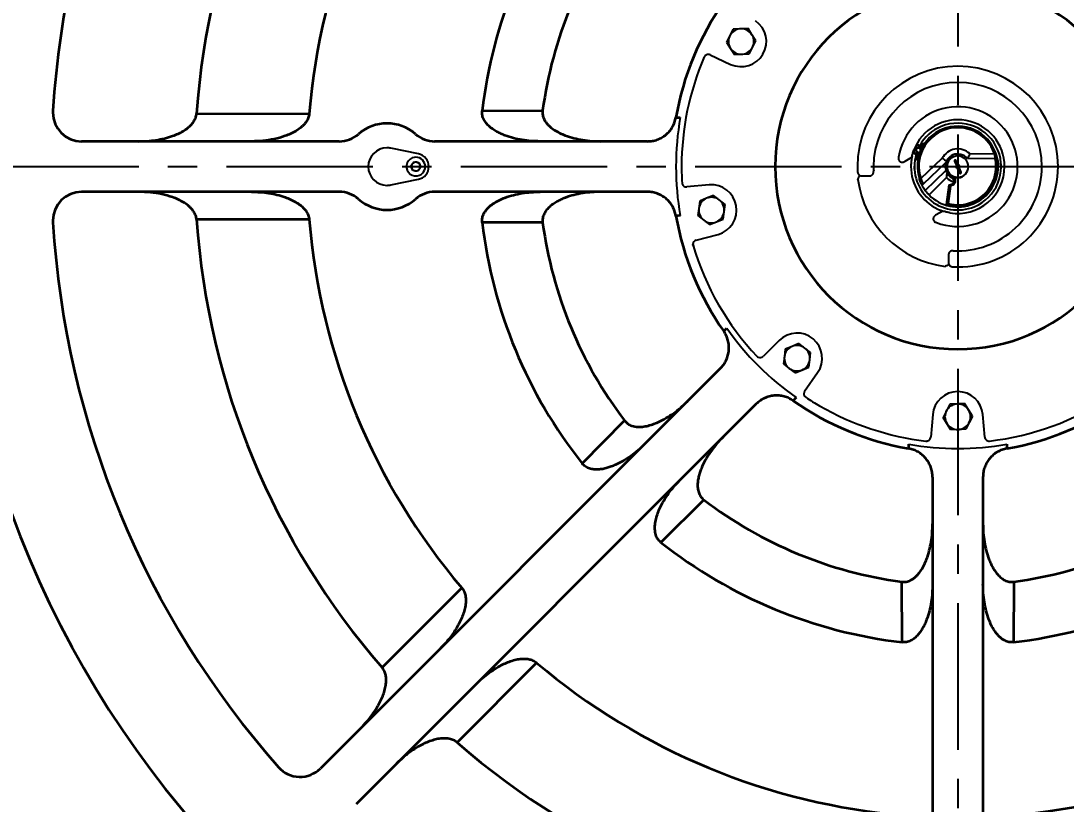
# Model space of a CAD drawing. Header units: millimetres. Extents: x -13 to 15102, y -1400 to 6249.
# Drawn here: x 987 to 1712, y 2085 to 2628 of the extents above; entities that cross this region are included whole.
import ezdxf

# ---------------------------------------------------------------- set-up
doc = ezdxf.new("R2010")
doc.units = ezdxf.units.MM
doc.header["$LTSCALE"] = 2
doc.linetypes.add('CENTER', pattern=[10.16, 6.35, -1.27, 1.27, -1.27])
doc.linetypes.add('CENTER8', pattern=[6.35, 3.96875, -0.79375, 0.79375, -0.79375])
doc.layers.add('1轮廓实线层', color=7, linetype='Continuous')
doc.layers.add('3中心线层', color=1, linetype='CENTER8')
doc.styles.get("Standard").update_dxf_attribs({"font": 'isocp.shx', "height": 34, "bigfont": 'whgtxt.shx'})
doc.dimstyles.new('ISO-25', dxfattribs={"dimtxt": 34, "dimasz": 35, "dimexe": 10, "dimexo": 10, "dimgap": 10, "dimtad": 1, "dimdec": 4, "dimtxsty": 'Standard', "dimcen": 2.5, "dimclrd": 3, "dimclre": 3, "dimclrt": 2, "dimadec": 1, "dimazin": 2, "dimtfac": 1, "dimtdec": 4, "dimtmove": 0, "dimatfit": 3, "dimfxl": 1, "dimarcsym": 0})

# ---------------------------------------------------------------- blocks, each defined once
blk = doc.blocks.new('*D4358')
at = {"color": 3, "lineweight": -2}
for p, q in [((712.94, 2276.3), (712.94, 1325.32)), ((2560.67, 2276.3), (2560.67, 1325.32)), ((747.94, 1335.32), (2525.67, 1335.32))]:
    blk.add_line(p, q, dxfattribs=at)
at = {"color": 3}
for points in [[(747.94, 1341.15), (747.94, 1329.49), (712.94, 1335.32)], [(2525.67, 1329.49), (2525.67, 1341.15), (2560.67, 1335.32)]]:
    blk.add_solid(points, dxfattribs=at)
at = {"layer": 'Defpoints', "color": 0}
for p in [(712.94, 2286.3), (2560.67, 2286.3), (2560.67, 1335.32)]:
    blk.add_point(p, dxfattribs=at)
at = {"color": 2, "insert": (1636.81, 1364.02), "char_height": 34, "attachment_point": 5}
blk.add_mtext('1850(Max)', dxfattribs=at)
blk = doc.blocks.new('*D4360')
at = {"color": 3, "lineweight": -2}
for p, q in [((1607.81, 3351.78), (524.62, 3351.78)), ((534.62, 3316.78), (534.62, 1761.78)), ((976.81, 1726.78), (524.62, 1726.78))]:
    blk.add_line(p, q, dxfattribs=at)
at = {"color": 3}
for points in [[(540.45, 3316.78), (528.79, 3316.78), (534.62, 3351.78)], [(528.79, 1761.78), (540.45, 1761.78), (534.62, 1726.78)]]:
    blk.add_solid(points, dxfattribs=at)
at = {"layer": 'Defpoints', "color": 0}
for p in [(1617.81, 3351.78), (534.62, 1726.78), (986.81, 1726.78)]:
    blk.add_point(p, dxfattribs=at)
at = {"color": 2, "insert": (507.62, 2539.28), "char_height": 34, "attachment_point": 5, "rotation": 90}
blk.add_mtext('1625', dxfattribs=at)

msp = doc.modelspace()

# ---------------------------------------------------------------- linework, layer by layer
at = {"color": 0}
msp.add_line((1633.85748, 2533.92109), (1633.97863, 2533.62785), dxfattribs=at)
at = {"layer": '1轮廓实线层'}
for p, q in [((1481.05997, 2622.16888), (1476.32513, 2613.09334)), ((1486.17351, 2622.38752), (1481.05997, 2622.16888)), ((1491.28706, 2622.60615), (1486.17351, 2622.38752)), ((1494.03317, 2618.28702), (1491.28706, 2622.60615)), ((1496.77929, 2613.96788), (1494.03317, 2618.28702)), ((1476.32513, 2613.09334), (1479.07124, 2608.7742)), ((1494.41185, 2609.43011), (1496.77929, 2613.96788)), ((1464.93221, 2604.34675), (1479.17311, 2597.70611)), ((1479.07124, 2608.7742), (1481.81736, 2604.45506)), ((1481.81736, 2604.45506), (1486.93089, 2604.6737)), ((1486.93089, 2604.6737), (1492.04443, 2604.89234)), ((1492.04443, 2604.89234), (1494.41185, 2609.43011)), ((1262.60763, 2535.59877), (1243.4076, 2539.51796)), ((1610.22949, 2540.92636), (1608.47475, 2541.65505)), ((1610.4249, 2541.28755), (1608.66785, 2542.0172)), ((1611.1647, 2540.53799), (1610.57996, 2539.12991)), ((1611.32137, 2540.91527), (1611.1647, 2540.53799)), ((1612.18599, 2540.11388), (1611.1647, 2540.53799)), ((1611.78786, 2542.03862), (1611.32137, 2540.91527)), ((1612.38436, 2540.47384), (1611.32137, 2540.91527)), ((1613.92948, 2542.92344), (1611.78786, 2542.03862)), ((1600.29641, 2530.55753), (1604.95776, 2533.24876)), ((1607.90947, 2535.23023), (1606.15242, 2535.95988)), ((1608.0274, 2535.6236), (1606.27267, 2536.35229)), ((1608.80594, 2534.85795), (1607.99123, 2532.8961)), ((1607.99123, 2532.8961), (1609.03774, 2530.36313)), ((1608.96261, 2535.23524), (1608.80594, 2534.85795)), ((1609.86893, 2534.41652), (1608.80594, 2534.85795)), ((1609.53685, 2536.61804), (1608.96261, 2535.23524)), ((1609.98391, 2534.81112), (1608.96261, 2535.23524)), ((1611.12581, 2518.44723), (1626.08722, 2532.68986)), ((1637.03814, 2527.92299), (1635.76585, 2531.00245)), ((1662.74123, 2532.23017), (1643.57396, 2532.30108)), ((1645.13187, 2535.75573), (1662.27871, 2535.73735)), ((1257.37356, 2527.23587), (1259.48485, 2529.98222)), ((1258.69631, 2524.03426), (1257.37356, 2527.23587)), ((1262.13037, 2523.579), (1258.69631, 2524.03426)), ((1259.48485, 2529.98222), (1262.91891, 2529.52696)), ((1264.24166, 2526.32535), (1262.13037, 2523.579)), ((1262.91891, 2529.52696), (1264.24166, 2526.32535)), ((1612.93421, 2514.82147), (1628.58449, 2529.71988)), ((1614.2564, 2510.18414), (1628.47015, 2524.18333)), ((1634.56569, 2530.50659), (1635.83798, 2527.42713)), ((1635.83798, 2527.42713), (1635.47661, 2526.95706)), ((1635.47661, 2526.95706), (1635.9893, 2525.71615)), ((1635.83798, 2527.42713), (1636.29492, 2528.02152)), ((1635.9893, 2525.71615), (1636.57708, 2525.63823)), ((1636.29492, 2528.02152), (1637.03814, 2527.92299)), ((1636.57708, 2525.63823), (1637.93575, 2522.34972)), ((1637.3203, 2525.5397), (1636.57708, 2525.63823)), ((1637.62592, 2527.84507), (1637.03814, 2527.92299)), ((1637.77724, 2526.13408), (1637.3203, 2525.5397)), ((1638.13861, 2526.60416), (1637.62592, 2527.84507)), ((1637.77724, 2526.13408), (1638.13861, 2526.60416)), ((1639.13591, 2522.84557), (1637.77724, 2526.13408)), ((1243.4076, 2514.04326), (1262.60763, 2517.96245)), ((1570.28442, 2520.34098), (1575.52105, 2520.34098)), ((1616.85863, 2507.13276), (1629.01178, 2519.10246)), ((1464.4217, 2514.04662), (1448.76838, 2512.67713)), ((1629.01787, 2500.40695), (1630.80399, 2514.19549)), ((1631.69871, 2513.31819), (1630.12094, 2501.1381)), ((1457.82799, 2502.89152), (1457.15535, 2497.8177)), ((1462.55836, 2504.8459), (1457.82799, 2502.89152)), ((1467.28875, 2506.80029), (1462.55836, 2504.8459)), ((1471.34649, 2503.68085), (1467.28875, 2506.80029)), ((1475.40422, 2500.56142), (1471.34649, 2503.68085)), ((1457.15535, 2497.8177), (1456.48271, 2492.74388)), ((1474.05893, 2490.41379), (1474.73157, 2495.4876)), ((1474.73157, 2495.4876), (1475.40422, 2500.56142)), ((1626.48427, 2495.96375), (1621.82292, 2493.27253)), ((1456.48271, 2492.74388), (1460.54045, 2489.62445)), ((1460.54045, 2489.62445), (1464.59818, 2486.50501)), ((1464.59818, 2486.50501), (1469.32856, 2488.4594)), ((1469.32856, 2488.4594), (1474.05893, 2490.41379)), ((1455.28487, 2475.72034), (1470.46255, 2479.78719)), ((1630.36798, 2465.49405), (1630.36798, 2460.25742)), ((1512.93759, 2406.21827), (1501.82675, 2395.10744)), ((1521.89886, 2402.06515), (1517.16849, 2400.11077)), ((1526.62925, 2404.01953), (1521.89886, 2402.06515)), ((1530.68698, 2400.9001), (1526.62925, 2404.01953)), ((1534.74472, 2397.78068), (1530.68698, 2400.9001)), ((1516.49585, 2395.03694), (1515.82321, 2389.96312)), ((1517.16849, 2400.11077), (1516.49585, 2395.03694)), ((1534.07207, 2392.70685), (1534.74472, 2397.78068)), ((1515.82321, 2389.96312), (1519.88094, 2386.8437)), ((1519.88094, 2386.8437), (1523.93868, 2383.72426)), ((1528.66906, 2385.67865), (1533.39943, 2387.63303)), ((1533.39943, 2387.63303), (1534.07207, 2392.70685)), ((1523.93868, 2383.72426), (1528.66906, 2385.67865)), ((1530.57403, 2370.9856), (1539.58669, 2383.85702)), ((1628.94796, 2357.38111), (1626.58053, 2352.84334)), ((1631.31538, 2361.91889), (1628.94796, 2357.38111)), ((1636.42892, 2362.13751), (1631.31538, 2361.91889)), ((1641.54246, 2362.35615), (1636.42892, 2362.13751)), ((1644.28857, 2358.03702), (1641.54246, 2362.35615)), ((1647.03469, 2353.71788), (1644.28857, 2358.03702)), ((1619.41364, 2354.80239), (1618.04416, 2339.14908)), ((1629.32665, 2348.5242), (1626.58053, 2352.84334)), ((1647.03469, 2353.71788), (1644.66726, 2349.18012)), ((1655.57107, 2339.14908), (1654.20158, 2354.80239)), ((1632.07276, 2344.20507), (1629.32665, 2348.5242)), ((1637.1863, 2344.42371), (1632.07276, 2344.20507)), ((1642.29984, 2344.64235), (1637.1863, 2344.42371)), ((1644.66726, 2349.18012), (1642.29984, 2344.64235))]:
    msp.add_line(p, q, dxfattribs=at)
at = {"layer": '1轮廓实线层', "lineweight": 35}
for p, q in [((1108.71034, 2563.58536), (1186.8649, 2563.46793)), ((1306.87436, 2565.44451), (1348.7924, 2565.61693)), ((1207.73571, 2544.28061), (1028.96326, 2544.28061)), ((1421.47254, 2544.28061), (1273.87949, 2544.28061)), ((1207.73571, 2509.28061), (1028.96326, 2509.28061)), ((1421.47254, 2509.28061), (1273.87949, 2509.28061)), ((1186.8649, 2490.09329), (1108.71034, 2489.97586)), ((1348.7924, 2487.94429), (1306.87436, 2488.1167)), ((1472.16835, 2386.89008), (1194.62239, 2109.34413)), ((1496.91708, 2362.14135), (1219.37113, 2084.59539)), ((1376.17006, 2320.82206), (1405.68868, 2350.58453)), ((1619.30761, 2311.44554), (1619.30761, 1918.93626)), ((1654.30761, 2311.44554), (1654.30761, 1918.93626)), ((1460.61153, 2295.66168), (1430.84907, 2266.14306)), ((1237.36157, 2179.38436), (1292.70821, 2234.5649)), ((1598.14371, 2196.84735), (1597.97129, 2238.76539)), ((1675.64393, 2238.76539), (1675.47152, 2196.84735)), ((1344.59191, 2182.68121), (1289.41136, 2127.33457))]:
    msp.add_line(p, q, dxfattribs=at)
at = {"layer": '1轮廓实线层', "lineweight": 35, "flags": 128}
for points in [[(1441.2554, 2560.85998), (1442.9419, 2560.83369), (1444.26719, 2560.81275)], [(1444.26719, 2492.74847), (1442.58048, 2492.72186), (1441.2554, 2492.70124)], [(1474.43356, 2412.60207), (1475.64468, 2413.77601), (1476.59661, 2414.69833)], [(1524.72533, 2366.56961), (1523.55146, 2365.35812), (1522.62907, 2364.40656)], [(1602.72824, 2331.22839), (1602.75453, 2332.91489), (1602.77547, 2334.24019)], [(1670.83975, 2334.24019), (1670.86636, 2332.55348), (1670.88698, 2331.22839)]]:
    msp.add_lwpolyline(points, dxfattribs=at)
at = {"layer": '1轮廓实线层', "flags": 128}
for points in [[(1664.49676, 2530.94126), (1663.84854, 2534.04615), (1663.22208, 2536.06908)], [(1610.17464, 2518.13858), (1610.19291, 2518.14451), (1610.24704, 2518.16208), (1610.33494, 2518.1906), (1610.45323, 2518.22898), (1610.59737, 2518.27575), (1610.76181, 2518.32911), (1610.94025, 2518.38701), (1611.12581, 2518.44723)], [(1639.75775, 2519.64013), (1639.75642, 2519.64335), (1639.63659, 2519.93337)], [(1647.30847, 2501.36443), (1647.30113, 2501.38219), (1647.2794, 2501.43479), (1647.24411, 2501.52019), (1647.19663, 2501.63513), (1647.13876, 2501.77519), (1647.07275, 2501.93497), (1647.00111, 2502.10835), (1646.92662, 2502.28866)]]:
    msp.add_lwpolyline(points, dxfattribs=at)
at = {"layer": '1轮廓实线层', "lineweight": 35}
for centre, radius, start, end in [((1636.80761, 2526.78061), 699, 0, 180), ((1636.80761, 2526.78061), 629, 138.53029858, 176.46970142), ((1636.80761, 2526.78061), 529.37822, 138.98667641, 176.01332359), ((1636.80761, 2526.78061), 451.43594, 139.66145717, 175.33854283), ((1636.80761, 2526.78061), 332.191, 141.68383859, 173.31616141), ((1636.80761, 2526.78061), 290.62178, 142.67951233, 172.32048767), ((1636.80761, 2526.78061), 126.67806, 0, 180), ((1636.80761, 2526.78061), 198.49955, 144.88579543, 170.11420457), ((1028.96326, 2564.28061), 20, 176.46970142, 180), ((1028.96326, 2564.28061), 20, 180, 270), ((1240.80761, 2526.78061), 30, 48.59037789, 131.40962211), ((1207.73572, 2564.28061), 20, 270, 311.40962211), ((1273.8795, 2564.28061), 20, 228.59037789, 270), ((1636.80761, 2526.78061), 699, 180, 0), ((1636.80761, 2526.78061), 126.67806, 180, 0), ((1028.96326, 2489.28061), 20, 90, 180), ((1207.73572, 2489.28061), 20, 48.59037789, 90), ((1273.8795, 2489.28061), 20, 90, 131.40962211), ((1240.80761, 2526.78061), 30, 228.59037789, 311.40962211), ((1028.96326, 2489.28061), 20, 180, 183.53029858), ((1636.80761, 2526.78061), 629, 183.53029858, 221.46970142), ((1636.80761, 2526.78061), 529.37822, 183.98667641, 221.01332359), ((1636.80761, 2526.78061), 451.43594, 184.66145717, 220.33854283), ((1636.80761, 2526.78061), 332.191, 186.68383859, 218.31616141), ((1636.80761, 2526.78061), 290.62178, 187.67951233, 217.32048767), ((1636.80761, 2526.78061), 198.49955, 189.88579543, 215.11420457), ((1456.0503, 2472.81885), 2.98522, 179.71702051, 196.39150899), ((1636.80761, 2526.78061), 198.49955, 234.88579543, 260.11420457), ((1636.80761, 2526.78061), 198.49955, 279.88579543, 305.11420457), ((1636.80761, 2526.78061), 290.62178, 232.67951233, 262.32048767), ((1636.80761, 2526.78061), 290.62178, 277.67951233, 307.32048767), ((1636.80761, 2526.78061), 332.191, 231.68383859, 263.31616141), ((1636.80761, 2526.78061), 332.191, 276.68383859, 308.31616141), ((1636.80761, 2526.78061), 451.43594, 229.66145717, 265.33854283), ((1636.80761, 2526.78061), 451.43594, 274.66145717, 310.33854283), ((1636.80761, 2526.78061), 529.37822, 228.98667641, 266.01332359), ((1636.80761, 2526.78061), 529.37822, 273.98667641, 311.01332359), ((1180.48025, 2123.48625), 20, 221.46970142, 315)]:
    msp.add_arc(centre, radius, start, end, dxfattribs=at)
at = {"layer": '1轮廓实线层'}
for centre, radius, start, end in [((1486.5522, 2613.53061), 17.46041, 245, 55), ((1486.5522, 2613.53061), 8.865, 112.44828085, 172.44828085), ((1486.5522, 2613.53061), 8.865, 52.44828085, 112.44828085), ((1486.5522, 2613.53061), 8.865, 352.44828085, 52.44828085), ((1486.5522, 2613.53061), 8.865, 172.44828085, 232.44828085), ((1486.5522, 2613.53061), 8.865, 292.44828085, 352.44828085), ((1463.67049, 2601.61786), 3.00645, 65.18628055, 156.27309394), ((1486.5522, 2613.53061), 8.865, 232.44828085, 292.44828085), ((1636.80761, 2526.78061), 191.62527, 156.6184345, 180), ((1636.80761, 2526.78061), 69.59775, 0, 180), ((1636.80761, 2526.78061), 58.42249, 0, 180), ((1636.80761, 2526.78061), 41.5478, 249.12902609, 170.87097391), ((1636.80761, 2526.78061), 195.52493, 169.97631561, 180), ((1636.80761, 2526.78061), 32.5, 0, 159.66738492), ((1636.80761, 2526.78061), 28, 112.44828085, 197.9775212), ((1636.80761, 2526.78061), 27, 19.37387597, 197.9775212), ((1636.80761, 2526.78061), 30.10812, 112.44828085, 151.19512459), ((1636.80761, 2526.78061), 30.10812, 292.44828085, 112.44828085), ((1636.80761, 2526.78061), 28, 19.37387597, 112.44828085), ((1240.80761, 2526.78061), 13, 90, 270), ((1240.80761, 2526.78061), 13, 78.46304097, 90), ((1636.80761, 2526.78061), 32, 152.30102323, 162.59553847), ((1609.50265, 2538.10476), 1.48712, 112.44828085, 292.44828085), ((1609.50265, 2538.10476), 1.48712, 292.44828085, 112.44828085), ((1636.80761, 2526.78061), 30.10812, 151.97663158, 154.81950798), ((1636.80761, 2526.78061), 12.24116, 47.15464947, 151.135739), ((1260.80761, 2526.78061), 6.5, 112.44828085, 292.44828085), ((1260.80761, 2526.78061), 6.5, 292.44828085, 112.44828085), ((1260.80761, 2526.78061), 9, 281.53695903, 78.46304097), ((1636.80761, 2526.78061), 30.10812, 163.7014371, 292.44828085), ((1636.80761, 2526.78061), 30.10812, 160.13011257, 162.91993012), ((1636.80761, 2526.78061), 8.73264, 112.44828085, 248.95431645), ((1636.80761, 2526.78061), 7.72592, 112.44828085, 292.44828085), ((1636.80761, 2526.78061), 7.40863, 112.44828085, 292.44828085), ((1636.80761, 2526.78061), 8.73264, 39.21001022, 112.44828085), ((1636.80761, 2526.78061), 7.40863, 292.44828085, 112.44828085), ((1635.16577, 2530.75452), 0.64928, 22.44828085, 202.44828085), ((1636.80761, 2526.78061), 26.5, 292.44828085, 11.86718535), ((1636.80761, 2526.78061), 27.5, 292.44828085, 11.42168429), ((1260.80761, 2526.78061), 3, 142.44828085, 202.44828085), ((1260.80761, 2526.78061), 3, 202.44828085, 262.44828085), ((1260.80761, 2526.78061), 3, 112.44828085, 142.44828085), ((1260.80761, 2526.78061), 3, 82.44828085, 112.44828085), ((1260.80761, 2526.78061), 3, 262.44828085, 292.44828085), ((1260.80761, 2526.78061), 3, 22.44828085, 82.44828085), ((1260.80761, 2526.78061), 3, 292.44828085, 322.44828085), ((1260.80761, 2526.78061), 3, 322.44828085, 22.44828085), ((1636.80761, 2526.78061), 195.52493, 180, 190.02368439), ((1636.80761, 2526.78061), 191.62527, 180, 183.3815655), ((1636.80761, 2526.78061), 69.59775, 180, 182.95157936), ((1636.80761, 2526.78061), 58.42249, 180, 183.12441908), ((1636.80761, 2526.78061), 32.5, 175.14868469, 180), ((1636.80761, 2526.78061), 32.5, 180, 244.85131531), ((1636.80761, 2526.78061), 32.5, 260.33261508, 0), ((1636.80761, 2526.78061), 69.59775, 267.04842064, 0), ((1636.80761, 2526.78061), 58.42249, 266.87558092, 0), ((1636.80761, 2526.78061), 28, 292.44828085, 0.33229301), ((1636.80761, 2526.78061), 69.78894, 187.28270587, 262.71729413), ((1636.80761, 2526.78061), 28, 197.9775212, 216.35105798), ((1636.80761, 2526.78061), 10.94207, 224.56426868, 255.1174087), ((1638.53583, 2522.59764), 0.64928, 202.44828085, 292.44828085), ((1638.53583, 2522.59764), 0.64928, 292.44828085, 22.44828085), ((1240.80761, 2526.78061), 13, 270, 281.53695903), ((1448.49529, 2515.66544), 2.98522, 183.60849101, 200.28297949), ((1448.51608, 2515.67297), 3.00644, 183.72668137, 274.8140022), ((1465.94347, 2496.65265), 17.46041, 285, 95), ((1465.94347, 2496.65265), 8.865, 112.44828085, 172.44828085), ((1465.94347, 2496.65265), 8.865, 52.44828085, 112.44828085), ((1465.94347, 2496.65265), 8.865, 352.44828085, 52.44828085), ((1636.80761, 2526.78061), 28, 224.56426868, 292.44828085), ((1636.80761, 2526.78061), 26.5, 255.38472325, 292.44828085), ((1465.94347, 2496.65265), 8.865, 172.44828085, 232.44828085), ((1465.94347, 2496.65265), 8.865, 292.44828085, 352.44828085), ((1636.80761, 2526.78061), 27.5, 253.544934, 292.44828085), ((1465.94347, 2496.65265), 8.865, 232.44828085, 292.44828085), ((1456.07528, 2472.81575), 3.01021, 105.22293879, 179.66053343), ((1636.80761, 2526.78061), 191.62527, 196.6184345, 223.3815655), ((1636.80761, 2526.78061), 195.52493, 214.97631561, 235.02368439), ((1525.28396, 2393.8719), 17.46041, 325, 135), ((1525.28396, 2393.8719), 8.865, 112.44828085, 172.44828085), ((1525.28396, 2393.8719), 8.865, 52.44828085, 112.44828085), ((1525.28396, 2393.8719), 8.865, 352.44828085, 52.44828085), ((1499.6967, 2397.22107), 2.98522, 223.60849101, 240.28297949), ((1499.70651, 2397.24424), 3.01021, 240.33946657, 314.77706121), ((1525.28396, 2393.8719), 8.865, 172.44828085, 232.44828085), ((1525.28396, 2393.8719), 8.865, 232.44828085, 292.44828085), ((1525.28396, 2393.8719), 8.865, 292.44828085, 352.44828085), ((1533.0357, 2369.26494), 2.99923, 179.87622534, 236.33385302), ((1533.04891, 2369.26813), 3.01243, 145.2407372, 179.93741382), ((1636.80761, 2526.78061), 191.62527, 236.6184345, 240), ((1636.80761, 2353.28061), 17.46041, 5, 175), ((1636.80761, 2526.78061), 191.62527, 276.6184345, 303.3815655), ((1636.80761, 2526.78061), 191.62527, 240, 263.3815655), ((1636.80761, 2353.28061), 8.865, 112.44828085, 172.44828085), ((1636.80761, 2353.28061), 8.865, 52.44828085, 112.44828085), ((1636.80761, 2353.28061), 8.865, 352.44828085, 52.44828085), ((1636.80761, 2353.28061), 8.865, 172.44828085, 232.44828085), ((1636.80761, 2353.28061), 8.865, 292.44828085, 352.44828085), ((1636.80761, 2353.28061), 8.865, 232.44828085, 292.44828085), ((1615.05001, 2339.42084), 3.00645, 263.72689707, 354.81383587), ((1615.05383, 2339.39905), 2.98522, 263.60849101, 280.28297949), ((1658.56521, 2339.42084), 3.00645, 185.18616413, 276.27310293), ((1636.80761, 2526.78061), 195.52493, 259.97631561, 280.02368439)]:
    msp.add_arc(centre, radius, start, end, dxfattribs=at)
at = {"layer": '1轮廓实线层', "lineweight": 35}
for points, knots in [([(1068.66561, 2544.28061), (1070.65418, 2544.32311), (1074.62266, 2544.40792), (1080.54154, 2545.1028), (1086.39433, 2546.24772), (1091.51629, 2547.76535), (1095.86516, 2549.52474), (1099.40807, 2551.36369), (1102.42465, 2553.40844), (1104.88239, 2555.61353), (1106.48293, 2557.56444), (1107.49333, 2559.28516), (1108.32637, 2561.11024), (1108.55595, 2562.59018), (1108.71034, 2563.58536)], [0, 0, 0, 0, 0.124838284, 0.249132269, 0.37365435, 0.498953859, 0.583899093, 0.667891594, 0.749170416, 0.812001993, 0.874713095, 0.906600724, 0.937194019, 1, 1, 1, 1]), ([(1186.8649, 2563.46793), (1186.80375, 2562.97743), (1186.67993, 2561.98441), (1186.22883, 2560.55781), (1185.60733, 2559.18293), (1184.76453, 2557.78686), (1183.66467, 2556.35716), (1182.28022, 2554.91626), (1180.255, 2553.18014), (1177.47897, 2551.3132), (1173.94431, 2549.49135), (1169.01765, 2547.50643), (1162.61338, 2545.75232), (1154.75943, 2544.50636), (1149.45674, 2544.35588), (1146.80453, 2544.28061)], [0, 0, 0, 0, 0.031042807, 0.062846004, 0.093654029, 0.125810064, 0.165206092, 0.206886434, 0.251294456, 0.332807343, 0.416670051, 0.501050492, 0.666552767, 0.833222518, 1, 1, 1, 1]), ([(1347.03299, 2544.28061), (1344.96234, 2544.32625), (1340.82979, 2544.41733), (1334.66691, 2545.16511), (1328.57854, 2546.40085), (1323.58784, 2547.94606), (1319.74699, 2549.54054), (1316.93366, 2550.95844), (1314.31614, 2552.57338), (1311.85902, 2554.48269), (1309.69291, 2556.6873), (1308.21312, 2558.87702), (1307.38699, 2560.79504), (1306.80081, 2562.81535), (1306.84479, 2564.38763), (1306.87436, 2565.44451)], [0, 0, 0, 0, 0.124767527, 0.249007652, 0.373559909, 0.49880933, 0.563140687, 0.624022005, 0.688504787, 0.74820551, 0.81114321, 0.874122697, 0.906023407, 0.936828731, 1, 1, 1, 1]), ([(1348.7924, 2565.61693), (1348.74415, 2564.56358), (1348.67207, 2562.99002), (1349.22819, 2560.95296), (1349.89628, 2559.34553), (1350.89204, 2557.69299), (1352.20975, 2556.05729), (1354.17807, 2554.11672), (1356.96316, 2552.03627), (1360.61131, 2550.0015), (1365.11008, 2548.07478), (1370.43423, 2546.42134), (1376.54532, 2545.17503), (1382.75385, 2544.41876), (1386.92294, 2544.32666), (1389.00723, 2544.28061)], [0, 0, 0, 0, 0.062688715, 0.093648785, 0.125708302, 0.166922777, 0.208846839, 0.251380879, 0.33240398, 0.416422255, 0.501377257, 0.625508051, 0.750025186, 0.875027867, 1, 1, 1, 1]), ([(1421.47254, 2544.28061), (1422.64036, 2544.33935), (1424.97695, 2544.45687), (1428.37471, 2545.39835), (1431.5659, 2546.8713), (1434.44856, 2548.88577), (1436.94334, 2551.36933), (1438.95323, 2554.24858), (1440.4764, 2557.43343), (1440.99524, 2559.71561), (1441.2554, 2560.85998)], [0, 0, 0, 0, 0.124946775, 0.249995206, 0.37483599, 0.499970016, 0.624719787, 0.749931719, 0.874606729, 1, 1, 1, 1]), ([(1108.71034, 2489.97586), (1108.65473, 2490.46835), (1108.54219, 2491.46488), (1108.10506, 2492.8993), (1107.4951, 2494.28251), (1106.66183, 2495.68809), (1105.5693, 2497.12781), (1104.18978, 2498.57918), (1102.16772, 2500.32777), (1099.39149, 2502.20763), (1095.85355, 2504.04092), (1090.91881, 2506.03822), (1084.503, 2507.80174), (1076.63409, 2509.05384), (1071.32253, 2509.205), (1068.66561, 2509.28061)], [0, 0, 0, 0, 0.0310630177, 0.0628544002, 0.0936678521, 0.1258183321, 0.1652095015, 0.2068880637, 0.2513081251, 0.3328304635, 0.4167024249, 0.5010698013, 0.6666646575, 0.833260701, 1, 1, 1, 1]), ([(1146.80453, 2509.28061), (1148.78924, 2509.23832), (1152.75002, 2509.15394), (1158.65758, 2508.46257), (1164.4996, 2507.32367), (1169.61284, 2505.81445), (1173.95566, 2504.06553), (1177.49548, 2502.23807), (1180.51245, 2500.20697), (1182.97482, 2498.01732), (1184.58407, 2496.08032), (1185.60624, 2494.37068), (1186.45395, 2492.55712), (1186.69972, 2491.08363), (1186.8649, 2490.09329)], [0, 0, 0, 0, 0.124845465, 0.249147091, 0.37367309, 0.498975695, 0.583915458, 0.667904362, 0.749195325, 0.81202815, 0.874721075, 0.906640072, 0.937252267, 1, 1, 1, 1]), ([(1306.87436, 2488.1167), (1306.84434, 2489.1654), (1306.7995, 2490.73187), (1307.38115, 2492.75083), (1308.06476, 2494.34275), (1309.07093, 2495.97822), (1310.39308, 2497.5966), (1312.36153, 2499.51796), (1315.13971, 2501.5795), (1318.77466, 2503.59809), (1323.25423, 2505.5107), (1328.55146, 2507.1524), (1334.63143, 2508.39095), (1340.80838, 2509.1431), (1344.95825, 2509.23478), (1347.03299, 2509.28061)], [0, 0, 0, 0, 0.062688081, 0.093639364, 0.125715737, 0.166944403, 0.208868001, 0.251373762, 0.332440896, 0.41647115, 0.501436268, 0.625589663, 0.749958637, 0.874991559, 1, 1, 1, 1]), ([(1389.00723, 2509.28061), (1386.92647, 2509.23473), (1382.77364, 2509.14317), (1376.58035, 2508.39122), (1370.46221, 2507.14799), (1365.44755, 2505.59246), (1361.58989, 2503.9864), (1358.76484, 2502.55727), (1356.13851, 2500.92877), (1353.67565, 2499.00138), (1351.51025, 2496.77426), (1350.0412, 2494.56037), (1349.23363, 2492.62309), (1348.67313, 2490.58482), (1348.74446, 2489.00566), (1348.7924, 2487.94429)], [0, 0, 0, 0, 0.124766149, 0.249010662, 0.373575874, 0.49882133, 0.563159283, 0.624012612, 0.688520203, 0.748191408, 0.811149054, 0.874144485, 0.906028373, 0.936840814, 1, 1, 1, 1]), ([(1441.2554, 2492.70124), (1440.99639, 2493.84141), (1440.47811, 2496.12292), (1438.958, 2499.30441), (1436.94713, 2502.18739), (1434.45586, 2504.66934), (1431.571, 2506.68697), (1428.38392, 2508.1595), (1424.9823, 2509.10346), (1422.64498, 2509.22143), (1421.47254, 2509.28061)], [0, 0, 0, 0, 0.124931685, 0.249990798, 0.374802195, 0.499971111, 0.624681378, 0.749930364, 0.87456127, 1, 1, 1, 1]), ([(1472.16835, 2386.89009), (1472.95259, 2387.7574), (1474.5217, 2389.49272), (1476.25857, 2392.56102), (1477.47353, 2395.85907), (1478.08746, 2399.32187), (1478.09537, 2402.84208), (1477.48064, 2406.29922), (1476.30566, 2409.6283), (1475.05879, 2411.60891), (1474.43356, 2412.60207)], [0, 0, 0, 0, 0.124946824, 0.24999559, 0.374836029, 0.499969956, 0.624719854, 0.749931616, 0.874606303, 1, 1, 1, 1]), ([(1522.62907, 2364.40656), (1521.6397, 2365.02964), (1519.65995, 2366.27642), (1516.33541, 2367.45119), (1512.87494, 2368.06789), (1509.35835, 2368.06129), (1505.89176, 2367.44806), (1502.59692, 2366.23568), (1499.52413, 2364.49786), (1497.78797, 2362.92854), (1496.91709, 2362.14135)], [0, 0, 0, 0, 0.124931753, 0.249990926, 0.374802095, 0.499970951, 0.624681383, 0.749930653, 0.874561109, 1, 1, 1, 1]), ([(1405.68868, 2350.58453), (1406.39939, 2349.80557), (1407.46109, 2348.64192), (1409.29476, 2347.59476), (1410.90379, 2346.93052), (1412.77643, 2346.46615), (1414.8648, 2346.24128), (1417.6288, 2346.26087), (1421.06926, 2346.75916), (1425.08769, 2347.89999), (1429.63121, 2349.71869), (1434.56508, 2352.31429), (1439.76757, 2355.75418), (1444.69241, 2359.60954), (1447.70554, 2362.4924), (1449.21192, 2363.93366)], [0, 0, 0, 0, 0.062688825, 0.093648735, 0.125708311, 0.166922877, 0.208846823, 0.251380715, 0.332404096, 0.41642231, 0.501377156, 0.62550811, 0.750024726, 0.875028052, 1, 1, 1, 1]), ([(1473.96066, 2339.18491), (1472.52178, 2337.68116), (1469.65003, 2334.67992), (1465.80241, 2329.7689), (1462.35534, 2324.56361), (1459.90936, 2319.91779), (1458.31722, 2316.05435), (1457.33019, 2313.04618), (1456.62459, 2310.03758), (1456.24597, 2306.9332), (1456.28961, 2303.82723), (1456.8163, 2301.22299), (1457.61512, 2299.2821), (1458.66005, 2297.44448), (1459.82713, 2296.37828), (1460.61153, 2295.66168)], [0, 0, 0, 0, 0.124765817, 0.249010851, 0.373575977, 0.498821467, 0.563159697, 0.624012723, 0.688520398, 0.74819137, 0.81114918, 0.874144445, 0.906028207, 0.936840797, 1, 1, 1, 1]), ([(1419.53165, 2334.25338), (1418.03521, 2332.82149), (1415.04864, 2329.96375), (1410.16208, 2326.13467), (1404.98313, 2322.70336), (1400.36156, 2320.26701), (1396.5182, 2318.67859), (1393.52627, 2317.69188), (1390.53346, 2316.98296), (1387.44593, 2316.59561), (1384.35537, 2316.62279), (1381.76064, 2317.12484), (1379.82021, 2317.89687), (1377.97716, 2318.911), (1376.89649, 2320.05384), (1376.17006, 2320.82206)], [0, 0, 0, 0, 0.1247673357, 0.2490077813, 0.3735597569, 0.4988098044, 0.5631409123, 0.6240221617, 0.6885047941, 0.7482055429, 0.8111433887, 0.8741226287, 0.9060238944, 0.9368290147, 1, 1, 1, 1]), ([(1619.30761, 2311.44554), (1619.24887, 2312.61336), (1619.13135, 2314.94995), (1618.18987, 2318.34771), (1616.71692, 2321.5389), (1614.70245, 2324.42156), (1612.21889, 2326.91634), (1609.33964, 2328.92622), (1606.15479, 2330.4494), (1603.87261, 2330.96823), (1602.72824, 2331.22839)], [0, 0, 0, 0, 0.124946775, 0.249995206, 0.37483599, 0.499970016, 0.624719787, 0.749931719, 0.874606729, 1, 1, 1, 1]), ([(1670.88698, 2331.22839), (1669.74681, 2330.96939), (1667.46531, 2330.4511), (1664.28381, 2328.931), (1661.40083, 2326.92013), (1658.91889, 2324.42886), (1656.90125, 2321.54399), (1655.42873, 2318.35691), (1654.48477, 2314.9553), (1654.36679, 2312.61798), (1654.30761, 2311.44554)], [0, 0, 0, 0, 0.124931685, 0.249990798, 0.374802195, 0.499971111, 0.624681378, 0.749930364, 0.87456127, 1, 1, 1, 1]), ([(1430.84907, 2266.14306), (1430.08631, 2266.86338), (1428.94696, 2267.93934), (1427.9306, 2269.77823), (1427.28832, 2271.38728), (1426.84338, 2273.2552), (1426.63389, 2275.33448), (1426.66722, 2278.08498), (1427.17391, 2281.50718), (1428.31687, 2285.50483), (1430.13198, 2290.0248), (1432.71683, 2294.93135), (1436.14024, 2300.10634), (1439.97616, 2305.00593), (1442.84574, 2308.00518), (1444.28038, 2309.50465)], [0, 0, 0, 0, 0.062688052, 0.093639204, 0.125715556, 0.16694442, 0.20886773, 0.25137391, 0.3324407, 0.416470923, 0.501436174, 0.625589776, 0.749958198, 0.874991698, 1, 1, 1, 1]), ([(1597.97129, 2238.76539), (1599.02464, 2238.71714), (1600.5982, 2238.64507), (1602.63526, 2239.20119), (1604.24269, 2239.86928), (1605.89523, 2240.86504), (1607.53094, 2242.18275), (1609.4715, 2244.15107), (1611.55195, 2246.93616), (1613.58672, 2250.58431), (1615.51345, 2255.08308), (1617.16688, 2260.40722), (1618.41319, 2266.51832), (1619.16946, 2272.72685), (1619.26156, 2276.89594), (1619.30761, 2278.98023)], [0, 0, 0, 0, 0.062688715, 0.093648785, 0.125708302, 0.166922777, 0.208846839, 0.251380879, 0.33240398, 0.416422255, 0.501377257, 0.625508051, 0.750025186, 0.875027867, 1, 1, 1, 1]), ([(1654.30761, 2278.98023), (1654.35349, 2276.89947), (1654.44505, 2272.74664), (1655.197, 2266.55335), (1656.44024, 2260.43521), (1657.99576, 2255.42055), (1659.60182, 2251.56289), (1661.03095, 2248.73784), (1662.65945, 2246.11151), (1664.58684, 2243.64865), (1666.81396, 2241.48325), (1669.02785, 2240.0142), (1670.96513, 2239.20663), (1673.0034, 2238.64613), (1674.58256, 2238.71746), (1675.64393, 2238.76539)], [0, 0, 0, 0, 0.124766149, 0.249010662, 0.373575874, 0.49882133, 0.563159283, 0.624012612, 0.688520203, 0.748191408, 0.811149054, 0.874144485, 0.906028373, 0.936840814, 1, 1, 1, 1]), ([(1292.70821, 2234.5649), (1293.0118, 2234.17482), (1293.62641, 2233.3851), (1294.3162, 2232.05738), (1294.84892, 2230.64573), (1295.24016, 2229.06262), (1295.47337, 2227.27395), (1295.51331, 2225.27613), (1295.30886, 2222.61646), (1294.66608, 2219.33337), (1293.4549, 2215.54575), (1291.3748, 2210.65851), (1288.08661, 2204.88968), (1283.41407, 2198.45506), (1279.7709, 2194.59908), (1277.94873, 2192.67047)], [0, 0, 0, 0, 0.031042815, 0.062845975, 0.093653518, 0.125809688, 0.16520567, 0.206885805, 0.251294257, 0.332806881, 0.416669896, 0.501050343, 0.666552693, 0.833222132, 1, 1, 1, 1]), ([(1619.30761, 2237.00598), (1619.26197, 2234.93534), (1619.17089, 2230.80279), (1618.42311, 2224.6399), (1617.18737, 2218.55154), (1615.64216, 2213.56084), (1614.04768, 2209.71999), (1612.62978, 2206.90666), (1611.01484, 2204.28914), (1609.10553, 2201.83202), (1606.90092, 2199.66591), (1604.7112, 2198.18612), (1602.79318, 2197.35998), (1600.77287, 2196.77381), (1599.20059, 2196.81779), (1598.14371, 2196.84735)], [0, 0, 0, 0, 0.124767527, 0.249007652, 0.373559909, 0.49880933, 0.563140687, 0.624022005, 0.688504787, 0.74820551, 0.81114321, 0.874122697, 0.906023407, 0.936828731, 1, 1, 1, 1]), ([(1675.47152, 2196.84735), (1674.42282, 2196.81734), (1672.85635, 2196.7725), (1670.83739, 2197.35415), (1669.24547, 2198.03776), (1667.61, 2199.04393), (1665.99162, 2200.36608), (1664.07027, 2202.33453), (1662.00872, 2205.11271), (1659.99013, 2208.74766), (1658.07752, 2213.22723), (1656.43582, 2218.52446), (1655.19727, 2224.60443), (1654.44512, 2230.78138), (1654.35345, 2234.93125), (1654.30761, 2237.00598)], [0, 0, 0, 0, 0.062688081, 0.093639364, 0.125715737, 0.166944403, 0.208868001, 0.251373762, 0.332440896, 0.41647115, 0.501436268, 0.625589663, 0.749958637, 0.874991559, 1, 1, 1, 1]), ([(1302.69747, 2167.92173), (1304.13077, 2169.29524), (1306.99113, 2172.03627), (1311.65727, 2175.72469), (1316.59356, 2179.05027), (1321.27634, 2181.59872), (1325.58386, 2183.43287), (1329.37909, 2184.6437), (1332.94861, 2185.3408), (1336.23807, 2185.53365), (1338.74565, 2185.30188), (1340.67734, 2184.81577), (1342.55915, 2184.13285), (1343.77484, 2183.2647), (1344.59191, 2182.68121)], [0, 0, 0, 0, 0.124845735, 0.249147525, 0.373673116, 0.498976514, 0.583915943, 0.667904886, 0.749195451, 0.812028086, 0.874721143, 0.906640092, 0.93725251, 1, 1, 1, 1]), ([(1222.69621, 2137.41792), (1224.07228, 2138.85411), (1226.81843, 2141.72022), (1230.51236, 2146.39686), (1233.84133, 2151.34496), (1236.38996, 2156.03987), (1238.22098, 2160.35906), (1239.42592, 2164.16462), (1240.11309, 2167.74352), (1240.2917, 2171.04063), (1240.044, 2173.55188), (1239.54168, 2175.48306), (1238.84024, 2177.36266), (1237.95611, 2178.57149), (1237.36157, 2179.38436)], [0, 0, 0, 0, 0.124838508, 0.249132123, 0.373654317, 0.498952853, 0.58389906, 0.667891674, 0.749170523, 0.812001955, 0.874712545, 0.906600324, 0.937193847, 1, 1, 1, 1]), ([(1289.41136, 2127.33457), (1289.02379, 2127.64349), (1288.23956, 2128.26857), (1286.91616, 2128.97372), (1285.5068, 2129.52058), (1283.92366, 2129.92512), (1282.13311, 2130.17073), (1280.13137, 2130.22153), (1277.46511, 2130.02814), (1274.17276, 2129.39428), (1270.37471, 2128.18896), (1265.47304, 2126.11182), (1259.68936, 2122.82217), (1253.23985, 2118.14338), (1249.37711, 2114.49445), (1247.44492, 2112.6692)], [0, 0, 0, 0, 0.031063038, 0.062854264, 0.093667773, 0.125818897, 0.165209235, 0.206888002, 0.251308195, 0.332831072, 0.416702511, 0.501070291, 0.666664679, 0.833261176, 1, 1, 1, 1])]:
    msp.add_open_spline(points, degree=3, knots=knots, dxfattribs=at)
at = {"layer": '1轮廓实线层'}
for points, knots in [([(1608.47475, 2541.65505), (1608.51048, 2541.72281), (1608.57426, 2541.84377), (1608.63926, 2541.96422), (1608.66785, 2542.0172)], [0, 0, 0, 0, 0.560139818, 1, 1, 1, 1]), ([(1610.4249, 2541.28755), (1610.38808, 2541.22029), (1610.32232, 2541.10015), (1610.25786, 2540.97948), (1610.22949, 2540.92636)], [0, 0, 0, 0, 0.5598220403, 1, 1, 1, 1]), ([(1595.78608, 2533.37251), (1595.72991, 2533.058), (1595.62131, 2532.44981), (1595.75377, 2531.53507), (1596.14355, 2530.73711), (1596.79608, 2530.14806), (1597.62794, 2529.84534), (1598.53669, 2529.83546), (1599.45874, 2530.07139), (1600.01234, 2530.39267), (1600.29641, 2530.55753)], [0, 0, 0, 0, 0.13402088, 0.259160139, 0.376448397, 0.489763585, 0.605470186, 0.72877366, 0.860825295, 1, 1, 1, 1]), ([(1604.95776, 2533.24876), (1604.94569, 2533.18907), (1604.9215, 2533.06942), (1604.83408, 2532.61692), (1604.69927, 2531.84374), (1604.53928, 2530.73048), (1604.46247, 2529.92977), (1604.42404, 2529.52914)], [0, 0, 0, 0, 0.124984193, 0.250550869, 0.500288027, 0.749975559, 1, 1, 1, 1]), ([(1605.10954, 2533.95574), (1605.08008, 2533.82364), (1605.02725, 2533.58677), (1604.97907, 2533.35242), (1604.95776, 2533.24876)], [0, 0, 0, 0, 0.557651936, 1, 1, 1, 1]), ([(1605.10954, 2533.95574), (1605.1246, 2534.02183), (1605.15575, 2534.15858), (1605.28224, 2534.69127), (1605.5183, 2535.59428), (1605.88526, 2536.82038), (1606.18351, 2537.65568), (1606.33265, 2538.07337)], [0, 0, 0, 0, 0.121206909, 0.25075077, 0.500346556, 0.750148457, 1, 1, 1, 1]), ([(1606.15242, 2535.95988), (1606.17453, 2536.03325), (1606.21403, 2536.16429), (1606.25474, 2536.29484), (1606.27267, 2536.35229)], [0, 0, 0, 0, 0.5598574516, 1, 1, 1, 1]), ([(1608.0274, 2535.6236), (1608.00503, 2535.55029), (1607.9651, 2535.41943), (1607.92646, 2535.28803), (1607.90947, 2535.23023)], [0, 0, 0, 0, 0.560175083, 1, 1, 1, 1]), ([(1626.08722, 2532.68986), (1626.43864, 2532.42027), (1627.14154, 2531.88104), (1628.08881, 2531.17203), (1628.66903, 2530.74607), (1628.8889, 2530.58594), (1628.93244, 2530.5543)], [0, 0, 0, 0, 0.2497668419, 0.4995791924, 0.7493770713, 0.817369891, 0.817369891, 0.817369891, 0.817369891]), ([(1645.13187, 2535.75573), (1645.04645, 2535.54032), (1644.90654, 2535.1875), (1644.56263, 2534.348), (1644.14754, 2533.38443), (1643.76718, 2532.56211), (1643.66132, 2532.34431), (1643.64019, 2532.30083)], [0, 0, 0, 0, 0.154583112, 0.253187916, 0.615778689, 0.92330383, 1, 1, 1, 1]), ([(1663.05447, 2532.22901), (1663.0448, 2532.2839), (1663.0058, 2532.50524), (1662.85633, 2533.28349), (1662.60842, 2534.43798), (1662.38864, 2535.30414), (1662.27871, 2535.73735)], [0, 0, 0, 0, 0.099005086, 0.399235084, 0.699525841, 1, 1, 1, 1]), ([(1662.74123, 2532.23017), (1662.87348, 2532.22968), (1663.13788, 2532.2287), (1663.47838, 2532.22744), (1663.66785, 2532.22674), (1663.75126, 2532.22643), (1663.75911, 2532.2264), (1663.76301, 2532.22639)], [0, 0, 0, 0, 0.24980342, 0.499383792, 0.748456768, 0.874901374, 1, 1, 1, 1]), ([(1664.01269, 2533.25992), (1664.02382, 2533.10488), (1664.0499, 2532.9542), (1664.02862, 2532.7237), (1663.96028, 2532.50577), (1663.87031, 2532.33451), (1663.78983, 2532.25342), (1663.76301, 2532.22639)], [0, 0, 0, 0, 0.2236198, 0.44506344, 0.667337599, 0.88911068, 1, 1, 1, 1]), ([(1664.49676, 2530.94126), (1664.56587, 2530.42042), (1664.70402, 2529.37927), (1664.78548, 2528.05391), (1664.80738, 2527.12475), (1664.80722, 2527.00366), (1664.80714, 2526.943)], [0, 0, 0, 0, 0.2500077206, 0.4997552354, 0.7494268552, 1, 1, 1, 1]), ([(1575.52105, 2520.34098), (1575.72523, 2520.35163), (1576.13302, 2520.3729), (1576.71898, 2520.56845), (1577.25107, 2520.87457), (1577.7092, 2521.2893), (1578.07066, 2521.7906), (1578.42583, 2522.54942), (1578.45346, 2523.17658), (1578.47196, 2523.59633)], [0, 0, 0, 0, 0.123615935, 0.24689657, 0.370206099, 0.494009248, 0.619413295, 0.745281989, 1, 1, 1, 1]), ([(1606.75732, 2524.91548), (1606.75703, 2524.91977), (1606.75643, 2524.92847), (1606.75239, 2524.9965), (1606.74623, 2525.10082), (1606.73648, 2525.28243), (1606.72674, 2525.50004), (1606.71625, 2525.75202), (1606.70889, 2526.01501), (1606.70166, 2526.36551), (1606.69933, 2526.6592), (1606.69969, 2526.84179), (1606.70034, 2526.9439), (1606.70053, 2527.00775), (1606.70047, 2527.01566), (1606.70044, 2527.01956)], [0, 0, 0, 0, 0.061797556, 0.125307662, 0.185520517, 0.250576121, 0.375354209, 0.418355297, 0.500531273, 0.625174594, 0.749614567, 0.815447886, 0.878901198, 0.940301144, 1, 1, 1, 1]), ([(1666.91478, 2526.54166), (1666.91482, 2526.54579), (1666.91489, 2526.55408), (1666.91535, 2526.6218), (1666.91576, 2526.72413), (1666.91575, 2526.90536), (1666.91365, 2527.19695), (1666.90567, 2527.59276), (1666.89234, 2527.98716), (1666.87878, 2528.27762), (1666.86894, 2528.45987), (1666.86293, 2528.56371), (1666.8587, 2528.63298), (1666.85817, 2528.6415), (1666.8579, 2528.64574)], [0, 0, 0, 0, 0.062537198, 0.125386651, 0.187565553, 0.250679187, 0.375461187, 0.500294063, 0.625013517, 0.749589964, 0.812788265, 0.874719424, 0.937631565, 1, 1, 1, 1]), ([(1567.30219, 2523.19688), (1567.33139, 2522.93946), (1567.38922, 2522.42971), (1567.71595, 2521.72322), (1568.19497, 2521.11877), (1568.61867, 2520.85741), (1568.83106, 2520.7264)], [0, 0, 0, 0, 0.2550060781, 0.5049550838, 0.7518484766, 1, 1, 1, 1]), ([(1567.58168, 2517.9338), (1567.57612, 2518.01562), (1567.5662, 2518.16148), (1567.62232, 2518.29518), (1567.64696, 2518.35388)], [0, 0, 0, 0, 0.560939266, 1, 1, 1, 1]), ([(1567.64696, 2518.35388), (1567.79463, 2518.63856), (1568.08994, 2519.20788), (1568.44757, 2519.94132), (1568.71392, 2520.50171), (1568.79192, 2520.65132), (1568.83105, 2520.7264)], [0, 0, 0, 0, 0.249418769, 0.49880147, 0.748485318, 1, 1, 1, 1]), ([(1568.83105, 2520.7264), (1569.06081, 2520.61355), (1569.51943, 2520.38829), (1570.02975, 2520.35673), (1570.28442, 2520.34098)], [0, 0, 0, 0, 0.500964307, 1, 1, 1, 1]), ([(1611.32289, 2515.18194), (1611.25992, 2515.3212), (1611.13417, 2515.59928), (1610.82525, 2516.33311), (1610.49203, 2517.19454), (1610.28044, 2517.82388), (1610.17464, 2518.13858)], [0, 0, 0, 0, 0.250585981, 0.500394187, 0.750176017, 1, 1, 1, 1]), ([(1611.12581, 2518.44723), (1611.31224, 2518.03562), (1611.68493, 2517.21274), (1612.2344, 2516.11698), (1612.70053, 2515.24204), (1612.85681, 2514.96077), (1612.93421, 2514.82147)], [0, 0, 0, 0, 0.249742875, 0.499275113, 0.752018854, 1, 1, 1, 1]), ([(1629.25462, 2522.39752), (1629.20981, 2522.1125), (1629.11481, 2521.48015), (1629.0597, 2520.60551), (1629.02187, 2519.8116), (1629.01251, 2519.22455), (1629.01202, 2519.14312), (1629.01178, 2519.10246)], [0.040978021, 0.040978021, 0.040978021, 0.040978021, 0.205148385, 0.4083010518, 0.6025155575, 0.8015520444, 1, 1, 1, 1]), ([(1630.80399, 2514.19549), (1631.44171, 2514.29302), (1632.3307, 2514.42898), (1633.3033, 2514.99999), (1633.78594, 2515.51937), (1634.05928, 2516.16279), (1634.15398, 2517.24134), (1633.87274, 2518.05128), (1633.67161, 2518.63048)], [0, 0, 0, 0, 0.292445627, 0.407675087, 0.510991905, 0.61252962, 0.722912804, 1, 1, 1, 1]), ([(1634.42978, 2519.42264), (1634.61705, 2518.95688), (1634.99092, 2518.02702), (1635.18829, 2516.51409), (1634.73971, 2514.93386), (1633.41939, 2513.75382), (1632.27376, 2513.46378), (1631.69871, 2513.31819)], [0, 0, 0, 0, 0.187652357, 0.374639915, 0.561010698, 0.779646681, 1, 1, 1, 1]), ([(1633.67161, 2518.63048), (1633.67457, 2518.63343), (1633.68056, 2518.63938), (1633.72811, 2518.68758), (1633.80295, 2518.76432), (1633.92944, 2518.8952), (1634.13985, 2519.11131), (1634.3273, 2519.31259), (1634.42978, 2519.42264)], [0, 0, 0, 0, 0.120483649, 0.243617152, 0.370116961, 0.500738764, 0.727037878, 1, 1, 1, 1]), ([(1612.93421, 2514.82147), (1612.87193, 2514.77018), (1612.74723, 2514.66749), (1612.51913, 2514.57813), (1612.27835, 2514.54442), (1612.03599, 2514.57157), (1611.8076, 2514.65597), (1611.60595, 2514.79133), (1611.43699, 2514.96768), (1611.36101, 2515.11037), (1611.32289, 2515.18194)], [0, 0, 0, 0, 0.124764554, 0.249838195, 0.374892583, 0.499634721, 0.624952736, 0.749669155, 0.874429857, 1, 1, 1, 1]), ([(1616.85863, 2507.13276), (1616.81594, 2507.17549), (1616.73062, 2507.2609), (1616.09154, 2507.93317), (1615.21348, 2508.92963), (1614.57582, 2509.76545), (1614.2564, 2510.18414)], [0, 0, 0, 0, 0.250005444, 0.499786033, 0.749431175, 1, 1, 1, 1]), ([(1630.80399, 2514.19549), (1630.80807, 2514.19126), (1630.81643, 2514.18259), (1630.88034, 2514.11772), (1630.97497, 2514.02173), (1631.14225, 2513.8543), (1631.32461, 2513.67605), (1631.53011, 2513.47636), (1631.62545, 2513.38691), (1631.69871, 2513.31819)], [0, 0, 0, 0, 0.122050544, 0.249984726, 0.368563366, 0.500607799, 0.778714696, 0.829974297, 1, 1, 1, 1]), ([(1622.99613, 2497.36135), (1623.36125, 2497.19478), (1624.09174, 2496.86152), (1625.13505, 2496.44364), (1625.87567, 2496.17236), (1626.31302, 2496.02128), (1626.42813, 2495.98261), (1626.48427, 2495.96375)], [0, 0, 0, 0, 0.249315229, 0.498809313, 0.748498479, 0.877336369, 1, 1, 1, 1]), ([(1626.48427, 2495.96375), (1626.61205, 2495.92139), (1626.83927, 2495.84604), (1627.071, 2495.77347), (1627.17242, 2495.74171)], [0, 0, 0, 0, 0.562344192, 1, 1, 1, 1]), ([(1631.34994, 2494.74213), (1630.91515, 2494.82153), (1630.04386, 2494.98063), (1628.79869, 2495.27568), (1627.89715, 2495.5231), (1627.37147, 2495.68022), (1627.23728, 2495.72168), (1627.17242, 2495.74171)], [0, 0, 0, 0, 0.248996466, 0.498957662, 0.748944256, 0.878642427, 1, 1, 1, 1]), ([(1629.01787, 2500.40695), (1629.0233, 2500.41053), (1629.03443, 2500.41787), (1629.11861, 2500.47257), (1629.24063, 2500.55265), (1629.4409, 2500.68407), (1629.74072, 2500.88257), (1629.994, 2501.05279), (1630.12094, 2501.1381)], [0, 0, 0, 0, 0.122084685, 0.250319556, 0.369030267, 0.500755496, 0.749802835, 1, 1, 1, 1]), ([(1621.82292, 2493.27253), (1621.53652, 2493.10792), (1620.97977, 2492.78794), (1620.3136, 2492.1044), (1619.86881, 2491.31001), (1619.71809, 2490.43596), (1619.90625, 2489.57673), (1620.40474, 2488.84319), (1621.12922, 2488.27536), (1621.70738, 2488.06663), (1622.0056, 2487.95897)], [0, 0, 0, 0, 0.139965433, 0.27209084, 0.395598791, 0.511608742, 0.62496326, 0.742125429, 0.866984272, 1, 1, 1, 1]), ([(1633.62333, 2468.44496), (1633.20289, 2468.42636), (1632.57468, 2468.39857), (1631.81555, 2468.04246), (1631.31397, 2467.68018), (1630.89986, 2467.22176), (1630.59427, 2466.68918), (1630.39967, 2466.1044), (1630.37854, 2465.69741), (1630.36798, 2465.49405)], [0, 0, 0, 0, 0.255132918, 0.381209668, 0.506367338, 0.630644867, 0.753581881, 0.876872458, 1, 1, 1, 1]), ([(1630.7534, 2458.80405), (1630.67832, 2458.76491), (1630.52871, 2458.68692), (1629.96832, 2458.42057), (1629.23488, 2458.06294), (1628.66556, 2457.76763), (1628.38088, 2457.61996)], [0, 0, 0, 0, 0.251514682, 0.50119853, 0.750581231, 1, 1, 1, 1]), ([(1630.36798, 2460.25742), (1630.38384, 2460.00194), (1630.41551, 2459.49161), (1630.64086, 2459.03306), (1630.7534, 2458.80405)], [0, 0, 0, 0, 0.500596869, 1, 1, 1, 1]), ([(1630.7534, 2458.80405), (1630.88437, 2458.59173), (1631.14597, 2458.16762), (1631.75101, 2457.68839), (1632.45772, 2457.36201), (1632.96696, 2457.3043), (1633.22388, 2457.27519)], [0, 0, 0, 0, 0.248071953, 0.495533494, 0.745488465, 1, 1, 1, 1]), ([(1628.38088, 2457.61996), (1628.30533, 2457.59041), (1628.16984, 2457.53741), (1628.02492, 2457.54938), (1627.9608, 2457.55468)], [0, 0, 0, 0, 0.55758924, 1, 1, 1, 1])]:
    msp.add_open_spline(points, degree=3, knots=knots, dxfattribs=at)
at = {"layer": '3中心线层', "linetype": 'CENTER', "ltscale": 8}
for p, q in [((1636.80761, 3361.85481), (1636.80761, 1691.70641)), ((804.36762, 2526.78061), (2469.2476, 2526.78061))]:
    msp.add_line(p, q, dxfattribs=at)

# ---------------------------------------------------------------- dimensions: what is measured, and where the dimension line sits
at = {"color": 0}
dim = msp.add_linear_dim(base=(534.61909, 1726.7806), p1=(1617.80761, 3351.78061), p2=(986.80764, 1726.7806), angle=90, dimstyle='ISO-25', dxfattribs=at)
dim.commit()
dim.dimension.update_dxf_attribs({"geometry": '*D4360', "text_midpoint": (507.61909, 2539.2806)})
dim = msp.add_linear_dim(base=(2560.67329, 1335.32106), p1=(712.94194, 2286.297), p2=(2560.67329, 2286.297), text='1850(Max)', dimstyle='ISO-25', override={"dimtxsty": 'Standard', "dimtolj": 0}, dxfattribs=at)
dim.commit()
dim.dimension.update_dxf_attribs({"geometry": '*D4358', "text_midpoint": (1636.80761, 1364.02106)})

doc.saveas('drawing.dxf')
